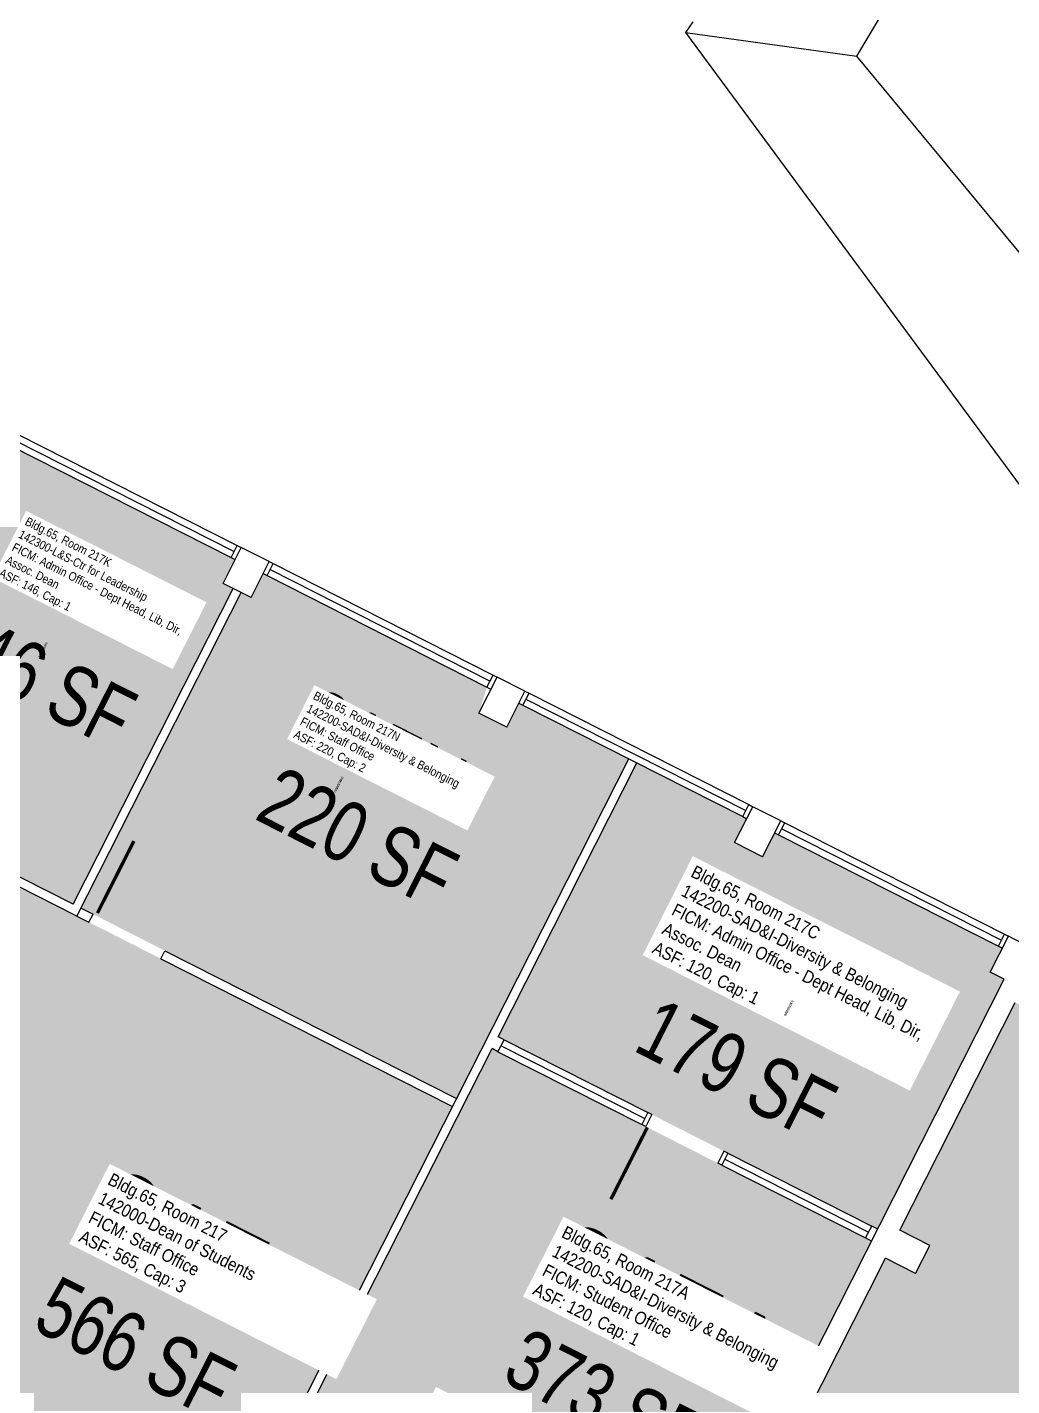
# Model space of a CAD drawing. Header units: inches. Extents: x 69218137 to 69223003, y 27671131 to 27674800.
# Drawn here: x 69221376 to 69221816, y 27673531 to 27674137 of the extents above; entities that cross this region are included whole.
import ezdxf
from ezdxf.enums import TextEntityAlignment as Align

# ---------------------------------------------------------------- set-up
doc = ezdxf.new("R2010")
doc.units = ezdxf.units.IN
doc.header["$LTSCALE"] = 25
doc.header["$MEASUREMENT"] = 0
for name, color, linetype in [('A-DOOR', 2, 'CONTINUOUS'), ('A-GLAZ', 1, 'CONTINUOUS'), ('A-IDEN-RNUM', 7, 'CONTINUOUS'), ('A-IDEN-SNUM', 4, 'CONTINUOUS'), ('A-IDEN-VNUM', 4, 'CONTINUOUS'), ('A-SITE', 3, 'CONTINUOUS'), ('A-WALL', 5, 'CONTINUOUS'), ('AREA-TEXT', 3, 'CONTINUOUS'), ('Rooms-Category-Color', 7, 'CONTINUOUS'), ('Rooms-College-Color', 7, 'CONTINUOUS'), ('Rooms-Department-Color', 7, 'CONTINUOUS'), ('Rooms-Division-Color', 7, 'CONTINUOUS'), ('Rooms-Information', 7, 'CONTINUOUS')]:
    doc.layers.add(name, color=color, linetype=linetype)
doc.styles.add('CP_AREA', font='arial.ttf', dxfattribs={"height": 15})
doc.styles.add('CP_ROOMSNUMBER', font='arial.ttf', dxfattribs={"height": 1})
doc.styles.add('CP_ROOMVNUMBER', font='arial.ttf', dxfattribs={"width": 0.85, "height": 0.075})

msp = doc.modelspace()

# ---------------------------------------------------------------- hatches: boundary and pattern name
at = {"layer": 'Rooms-Category-Color', "true_color": 0xadadad}
msp.add_hatch(color=253, dxfattribs=at).paths.add_polyline_path([(69220502.26, 27673934.57), (69220502.23, 27673934.52), (69220473.75, 27673948.96), (69220363.44, 27673731.32), (69220383.89, 27673720.95), (69220329.19, 27673613.02), (69220335.43, 27673609.86), (69220327.29, 27673593.8), (69220321.05, 27673596.97), (69220155.58, 27673270.51), (69220161.83, 27673267.34), (69220153.69, 27673251.29), (69220137.63, 27673259.43), (69220139.67, 27673263.44), (69219933.62, 27673367.87), (69219805.18, 27673432.98), (69219804.05, 27673430.75), (69219801.37, 27673432.1), (69219749.83, 27673330.42), (69219752.51, 27673329.06), (69219746.18, 27673316.57), (69219743.15, 27673318.11), (69219691.97, 27673216.25), (69219694.64, 27673214.89), (69219688.31, 27673202.4), (69219685.64, 27673203.76), (69219634.1, 27673102.07), (69219636.77, 27673100.72), (69219634.96, 27673097.15), (69219971.24, 27672926.71), (69219973.95, 27672932.06), (69219986.44, 27672925.73), (69219935.43, 27672825.09), (69220313.14, 27672315.61), (69220315.15, 27672317.1), (69220320.51, 27672309.87), (69220412.08, 27672377.77), (69220406.72, 27672385), (69220417.97, 27672393.33), (69220423.33, 27672386.11), (69220549.24, 27672479.47), (69220543.88, 27672486.7), (69220555.12, 27672495.04), (69220560.48, 27672487.81), (69220652.38, 27672555.95), (69220647.02, 27672563.18), (69220661.16, 27672573.66), (69220677.21, 27672565.52), (69220671.79, 27672554.82), (69220763.66, 27672508.25), (69220769.08, 27672518.95), (69220781.57, 27672512.62), (69220776.15, 27672501.92), (69220877.83, 27672450.38), (69220883.26, 27672461.09), (69220895.97, 27672454.64), (69220893.25, 27672449.29), (69220994.94, 27672397.75), (69220997.65, 27672403.1), (69221009.92, 27672396.89), (69221004.49, 27672386.18), (69221106.17, 27672334.65), (69221111.6, 27672345.35), (69221117.84, 27672342.18), (69221121.01, 27672348.43), (69221142.42, 27672337.58), (69221140, 27672332.82), (69221537.82, 27672131.18), (69221647.83, 27672348.23), (69221551.5, 27672397.06), (69221615.7, 27672523.72), (69221712.03, 27672474.89), (69221765.38, 27672580.14), (69221760.01, 27672582.86), (69221766.34, 27672595.35), (69221778.84, 27672589.02), (69221777.03, 27672585.45), (69221909.93, 27672518.09), (69221911.74, 27672521.65), (69221915.31, 27672519.84), (69222026.53, 27672739.27), (69221593.03, 27672958.99), (69221769.35, 27673306.85), (69221887.09, 27673247.18), (69221961.01, 27673393.01), (69221843.27, 27673452.69), (69221890.29, 27673545.46), (69221922.4, 27673529.18), (69221949.75, 27673583.14), (69221917.64, 27673599.42), (69221940.24, 27673644.02), (69221832.32, 27673698.72), (69221830.51, 27673695.15), (69221817.13, 27673701.93), (69221765.59, 27673600.25), (69221778.97, 27673593.47), (69221772.64, 27673580.98), (69221759.26, 27673587.76), (69221707.72, 27673486.08), (69221721.1, 27673479.3), (69221714.77, 27673466.81), (69221701.39, 27673473.59), (69221649.85, 27673371.91), (69221663.23, 27673365.13), (69221656.9, 27673352.64), (69221640.85, 27673360.78), (69221602.76, 27673285.63), (69221605.43, 27673284.27), (69221591.98, 27673257.73), (69221605.36, 27673250.95), (69221599.03, 27673238.47), (69221585.65, 27673245.25), (69221534.12, 27673143.56), (69221547.49, 27673136.78), (69221541.17, 27673124.29), (69221527.79, 27673131.08), (69221476.25, 27673029.39), (69221489.63, 27673022.61), (69221483.3, 27673010.12), (69221461.89, 27673020.97), (69221464.15, 27673025.43), (69221129.66, 27673194.97), (69221126.5, 27673188.72), (69221110.44, 27673196.86), (69221287.21, 27673545.62), (69220962.54, 27673710.19), (69220958.92, 27673703.05), (69220939.3, 27673713), (69220942.91, 27673720.13), (69220505.85, 27673941.66), (69220502.92, 27673935.65), (69220539.03, 27673821.69), (69220864.75, 27673656.61), (69220851.19, 27673629.85), (69220894, 27673608.15), (69220907.56, 27673634.91), (69221141.26, 27673516.46), (69220777.77, 27672799.31), (69220201.56, 27673091.37), (69220461.97, 27673605.14), (69220435.21, 27673618.71), (69220538.29, 27673822.07), (69220502.23, 27673934.52)])
at = {"layer": 'Rooms-Category-Color', "true_color": 0xfa9ba3}
for points in [[(69221463.51, 27673889.02), (69221467.97, 27673886.76), (69221396.53, 27673745.83), (69221330.97, 27673779.06), (69221298.86, 27673795.33), (69221285.93, 27673801.89), (69221357.36, 27673942.82), (69221361.82, 27673940.56), (69221367.25, 27673951.26), (69221468.93, 27673899.72)], [(69221644.65, 27673810.66), (69221595.59, 27673835.52), (69221590.17, 27673824.82), (69221577.68, 27673831.15), (69221581.32, 27673842.76), (69221481.42, 27673893.39), (69221475.99, 27673882.69), (69221471.53, 27673884.95), (69221400.1, 27673744.02), (69221567.79, 27673659.02)], [(69221565.98, 27673655.46), (69221329.17, 27673775.49), (69221297.06, 27673791.76), (69221267.62, 27673806.68), (69221235.51, 27673822.96), (69221163.48, 27673859.46), (69221131.37, 27673875.74), (69221112.86, 27673885.12), (69221110.83, 27673881.11), (69221094.55, 27673849), (69221082.12, 27673824.47), (69221084.8, 27673823.11), (69221116.91, 27673806.84), (69221180.01, 27673774.85), (69221212.13, 27673758.57), (69221275.23, 27673726.59), (69221307.34, 27673710.31), (69221367.55, 27673679.8), (69221302, 27673550.46), (69221308.24, 27673547.3), (69221300.1, 27673531.24), (69221289.4, 27673536.67), (69221288.5, 27673534.88), (69221272.22, 27673502.77), (69221252.21, 27673463.3), (69221254.89, 27673461.95), (69221253.65, 27673459.49), (69221423.12, 27673373.59), (69221441.54, 27673409.94)], [(69221704.34, 27673766.95), (69221691.85, 27673773.28), (69221697.27, 27673783.98), (69221695.49, 27673784.89), (69221648.22, 27673808.85), (69221586.28, 27673686.65), (69221654.96, 27673651.84), (69221687.07, 27673635.56), (69221755.75, 27673600.75), (69221812.27, 27673712.25), (69221806.91, 27673714.96), (69221806.02, 27673715.41), (69221811.45, 27673726.12), (69221711.55, 27673776.75), (69221709.76, 27673777.66)], [(69221753.04, 27673595.4), (69221684.36, 27673630.21), (69221652.25, 27673646.49), (69221583.57, 27673681.3), (69221470.09, 27673457.41), (69221445.11, 27673408.13), (69221428.84, 27673376.02), (69221426.69, 27673371.79), (69221483.77, 27673342.85), (69221480.04, 27673335.49), (69221469.19, 27673314.08), (69221465.69, 27673307.17), (69221478.4, 27673300.73), (69221510.51, 27673284.45), (69221521.44, 27673278.92), (69221539.52, 27673314.59), (69221596.16, 27673285.89), (69221618.32, 27673329.59), (69221634.59, 27673361.7), (69221635.5, 27673363.49), (69221640.92, 27673374.19), (69221572.24, 27673409), (69221512.48, 27673439.29), (69221558.59, 27673530.27), (69221645.4, 27673486.27), (69221687.03, 27673465.17)]]:
    msp.add_hatch(color=241, dxfattribs=at).paths.add_polyline_path(points)
at = {"layer": 'Rooms-College-Color', "true_color": 0xadadad}
msp.add_hatch(color=253, dxfattribs=at).paths.add_polyline_path([(69220502.26, 27673934.57), (69220502.23, 27673934.52), (69220473.75, 27673948.96), (69220363.44, 27673731.32), (69220383.89, 27673720.95), (69220329.19, 27673613.02), (69220335.43, 27673609.86), (69220327.29, 27673593.8), (69220321.05, 27673596.97), (69220155.58, 27673270.51), (69220161.83, 27673267.34), (69220153.69, 27673251.29), (69220137.63, 27673259.43), (69220139.67, 27673263.44), (69219933.62, 27673367.87), (69219805.18, 27673432.98), (69219804.05, 27673430.75), (69219801.37, 27673432.1), (69219749.83, 27673330.42), (69219752.51, 27673329.06), (69219746.18, 27673316.57), (69219743.15, 27673318.11), (69219691.97, 27673216.25), (69219694.64, 27673214.89), (69219688.31, 27673202.4), (69219685.64, 27673203.76), (69219634.1, 27673102.07), (69219636.77, 27673100.72), (69219634.96, 27673097.15), (69219971.24, 27672926.71), (69219973.95, 27672932.06), (69219986.44, 27672925.73), (69219935.43, 27672825.09), (69220313.14, 27672315.61), (69220315.15, 27672317.1), (69220320.51, 27672309.87), (69220412.08, 27672377.77), (69220406.72, 27672385), (69220417.97, 27672393.33), (69220423.33, 27672386.11), (69220549.24, 27672479.47), (69220543.88, 27672486.7), (69220555.12, 27672495.04), (69220560.48, 27672487.81), (69220652.38, 27672555.95), (69220647.02, 27672563.18), (69220661.16, 27672573.66), (69220677.21, 27672565.52), (69220671.79, 27672554.82), (69220763.66, 27672508.25), (69220769.08, 27672518.95), (69220781.57, 27672512.62), (69220776.15, 27672501.92), (69220877.83, 27672450.38), (69220883.26, 27672461.09), (69220895.97, 27672454.64), (69220893.25, 27672449.29), (69220994.94, 27672397.75), (69220997.65, 27672403.1), (69221009.92, 27672396.89), (69221004.49, 27672386.18), (69221106.17, 27672334.65), (69221111.6, 27672345.35), (69221117.84, 27672342.18), (69221121.01, 27672348.43), (69221142.42, 27672337.58), (69221140, 27672332.82), (69221537.82, 27672131.18), (69221647.83, 27672348.23), (69221551.5, 27672397.06), (69221615.7, 27672523.72), (69221712.03, 27672474.89), (69221765.38, 27672580.14), (69221760.01, 27672582.86), (69221766.34, 27672595.35), (69221778.84, 27672589.02), (69221777.03, 27672585.45), (69221909.93, 27672518.09), (69221911.74, 27672521.65), (69221915.31, 27672519.84), (69222026.53, 27672739.27), (69221593.03, 27672958.99), (69221769.35, 27673306.85), (69221887.09, 27673247.18), (69221961.01, 27673393.01), (69221843.27, 27673452.69), (69221890.29, 27673545.46), (69221922.4, 27673529.18), (69221949.75, 27673583.14), (69221917.64, 27673599.42), (69221940.24, 27673644.02), (69221832.32, 27673698.72), (69221830.51, 27673695.15), (69221817.13, 27673701.93), (69221765.59, 27673600.25), (69221778.97, 27673593.47), (69221772.64, 27673580.98), (69221759.26, 27673587.76), (69221707.72, 27673486.08), (69221721.1, 27673479.3), (69221714.77, 27673466.81), (69221701.39, 27673473.59), (69221649.85, 27673371.91), (69221663.23, 27673365.13), (69221656.9, 27673352.64), (69221640.85, 27673360.78), (69221602.76, 27673285.63), (69221605.43, 27673284.27), (69221591.98, 27673257.73), (69221605.36, 27673250.95), (69221599.03, 27673238.47), (69221585.65, 27673245.25), (69221534.12, 27673143.56), (69221547.49, 27673136.78), (69221541.17, 27673124.29), (69221527.79, 27673131.08), (69221476.25, 27673029.39), (69221489.63, 27673022.61), (69221483.3, 27673010.12), (69221461.89, 27673020.97), (69221464.15, 27673025.43), (69221129.66, 27673194.97), (69221126.5, 27673188.72), (69221110.44, 27673196.86), (69221287.21, 27673545.62), (69220962.54, 27673710.19), (69220958.92, 27673703.05), (69220939.3, 27673713), (69220942.91, 27673720.13), (69220505.85, 27673941.66), (69220502.92, 27673935.65), (69220539.03, 27673821.69), (69220864.75, 27673656.61), (69220851.19, 27673629.85), (69220894, 27673608.15), (69220907.56, 27673634.91), (69221141.26, 27673516.46), (69220777.77, 27672799.31), (69220201.56, 27673091.37), (69220461.97, 27673605.14), (69220435.21, 27673618.71), (69220538.29, 27673822.07), (69220502.23, 27673934.52)])
at = {"layer": 'Rooms-College-Color', "true_color": 0x80bc67}
for points in [[(69221463.51, 27673889.02), (69221467.97, 27673886.76), (69221396.53, 27673745.83), (69221330.97, 27673779.06), (69221298.86, 27673795.33), (69221285.93, 27673801.89), (69221357.36, 27673942.82), (69221361.82, 27673940.56), (69221367.25, 27673951.26), (69221468.93, 27673899.72)], [(69221644.65, 27673810.66), (69221595.59, 27673835.52), (69221590.17, 27673824.82), (69221577.68, 27673831.15), (69221581.32, 27673842.76), (69221481.42, 27673893.39), (69221475.99, 27673882.69), (69221471.53, 27673884.95), (69221400.1, 27673744.02), (69221567.79, 27673659.02)], [(69221565.98, 27673655.46), (69221329.17, 27673775.49), (69221297.06, 27673791.76), (69221267.62, 27673806.68), (69221235.51, 27673822.96), (69221163.48, 27673859.46), (69221131.37, 27673875.74), (69221112.86, 27673885.12), (69221110.83, 27673881.11), (69221094.55, 27673849), (69221082.12, 27673824.47), (69221084.8, 27673823.11), (69221116.91, 27673806.84), (69221180.01, 27673774.85), (69221212.13, 27673758.57), (69221275.23, 27673726.59), (69221307.34, 27673710.31), (69221367.55, 27673679.8), (69221302, 27673550.46), (69221308.24, 27673547.3), (69221300.1, 27673531.24), (69221289.4, 27673536.67), (69221288.5, 27673534.88), (69221272.22, 27673502.77), (69221252.21, 27673463.3), (69221254.89, 27673461.95), (69221253.65, 27673459.49), (69221423.12, 27673373.59), (69221441.54, 27673409.94)], [(69221704.34, 27673766.95), (69221691.85, 27673773.28), (69221697.27, 27673783.98), (69221695.49, 27673784.89), (69221648.22, 27673808.85), (69221586.28, 27673686.65), (69221654.96, 27673651.84), (69221687.07, 27673635.56), (69221755.75, 27673600.75), (69221812.27, 27673712.25), (69221806.91, 27673714.96), (69221806.02, 27673715.41), (69221811.45, 27673726.12), (69221711.55, 27673776.75), (69221709.76, 27673777.66)], [(69221753.04, 27673595.4), (69221684.36, 27673630.21), (69221652.25, 27673646.49), (69221583.57, 27673681.3), (69221470.09, 27673457.41), (69221445.11, 27673408.13), (69221428.84, 27673376.02), (69221426.69, 27673371.79), (69221483.77, 27673342.85), (69221480.04, 27673335.49), (69221469.19, 27673314.08), (69221465.69, 27673307.17), (69221478.4, 27673300.73), (69221510.51, 27673284.45), (69221521.44, 27673278.92), (69221539.52, 27673314.59), (69221596.16, 27673285.89), (69221618.32, 27673329.59), (69221634.59, 27673361.7), (69221635.5, 27673363.49), (69221640.92, 27673374.19), (69221572.24, 27673409), (69221512.48, 27673439.29), (69221558.59, 27673530.27), (69221645.4, 27673486.27), (69221687.03, 27673465.17)]]:
    msp.add_hatch(color=83, dxfattribs=at).paths.add_polyline_path(points)
at = {"layer": 'Rooms-Department-Color', "true_color": 0xacacac}
msp.add_hatch(color=253, dxfattribs=at).paths.add_polyline_path([(69220502.26, 27673934.57), (69220502.23, 27673934.52), (69220473.75, 27673948.96), (69220363.44, 27673731.32), (69220383.89, 27673720.95), (69220329.19, 27673613.02), (69220335.43, 27673609.86), (69220327.29, 27673593.8), (69220321.05, 27673596.97), (69220155.58, 27673270.51), (69220161.83, 27673267.34), (69220153.69, 27673251.29), (69220137.63, 27673259.43), (69220139.67, 27673263.44), (69219933.62, 27673367.87), (69219805.18, 27673432.98), (69219804.05, 27673430.75), (69219801.37, 27673432.1), (69219749.83, 27673330.42), (69219752.51, 27673329.06), (69219746.18, 27673316.57), (69219743.15, 27673318.11), (69219691.97, 27673216.25), (69219694.64, 27673214.89), (69219688.31, 27673202.4), (69219685.64, 27673203.76), (69219634.1, 27673102.07), (69219636.77, 27673100.72), (69219634.96, 27673097.15), (69219971.24, 27672926.71), (69219973.95, 27672932.06), (69219986.44, 27672925.73), (69219935.43, 27672825.09), (69220313.14, 27672315.61), (69220315.15, 27672317.1), (69220320.51, 27672309.87), (69220412.08, 27672377.77), (69220406.72, 27672385), (69220417.97, 27672393.33), (69220423.33, 27672386.11), (69220549.24, 27672479.47), (69220543.88, 27672486.7), (69220555.12, 27672495.04), (69220560.48, 27672487.81), (69220652.38, 27672555.95), (69220647.02, 27672563.18), (69220661.16, 27672573.66), (69220677.21, 27672565.52), (69220671.79, 27672554.82), (69220763.66, 27672508.25), (69220769.08, 27672518.95), (69220781.57, 27672512.62), (69220776.15, 27672501.92), (69220877.83, 27672450.38), (69220883.26, 27672461.09), (69220895.97, 27672454.64), (69220893.25, 27672449.29), (69220994.94, 27672397.75), (69220997.65, 27672403.1), (69221009.92, 27672396.89), (69221004.49, 27672386.18), (69221106.17, 27672334.65), (69221111.6, 27672345.35), (69221117.84, 27672342.18), (69221121.01, 27672348.43), (69221142.42, 27672337.58), (69221140, 27672332.82), (69221537.82, 27672131.18), (69221647.83, 27672348.23), (69221551.5, 27672397.06), (69221615.7, 27672523.72), (69221712.03, 27672474.89), (69221765.38, 27672580.14), (69221760.01, 27672582.86), (69221766.34, 27672595.35), (69221778.84, 27672589.02), (69221777.03, 27672585.45), (69221909.93, 27672518.09), (69221911.74, 27672521.65), (69221915.31, 27672519.84), (69222026.53, 27672739.27), (69221593.03, 27672958.99), (69221769.35, 27673306.85), (69221887.09, 27673247.18), (69221961.01, 27673393.01), (69221843.27, 27673452.69), (69221890.29, 27673545.46), (69221922.4, 27673529.18), (69221949.75, 27673583.14), (69221917.64, 27673599.42), (69221940.24, 27673644.02), (69221832.32, 27673698.72), (69221830.51, 27673695.15), (69221817.13, 27673701.93), (69221765.59, 27673600.25), (69221778.97, 27673593.47), (69221772.64, 27673580.98), (69221759.26, 27673587.76), (69221707.72, 27673486.08), (69221721.1, 27673479.3), (69221714.77, 27673466.81), (69221701.39, 27673473.59), (69221649.85, 27673371.91), (69221663.23, 27673365.13), (69221656.9, 27673352.64), (69221640.85, 27673360.78), (69221602.76, 27673285.63), (69221605.43, 27673284.27), (69221591.98, 27673257.73), (69221605.36, 27673250.95), (69221599.03, 27673238.47), (69221585.65, 27673245.25), (69221534.12, 27673143.56), (69221547.49, 27673136.78), (69221541.17, 27673124.29), (69221527.79, 27673131.08), (69221476.25, 27673029.39), (69221489.63, 27673022.61), (69221483.3, 27673010.12), (69221461.89, 27673020.97), (69221464.15, 27673025.43), (69221129.66, 27673194.97), (69221126.5, 27673188.72), (69221110.44, 27673196.86), (69221287.21, 27673545.62), (69220962.54, 27673710.19), (69220958.92, 27673703.05), (69220939.3, 27673713), (69220942.91, 27673720.13), (69220505.85, 27673941.66), (69220502.92, 27673935.65), (69220539.03, 27673821.69), (69220864.75, 27673656.61), (69220851.19, 27673629.85), (69220894, 27673608.15), (69220907.56, 27673634.91), (69221141.26, 27673516.46), (69220777.77, 27672799.31), (69220201.56, 27673091.37), (69220461.97, 27673605.14), (69220435.21, 27673618.71), (69220538.29, 27673822.07), (69220502.23, 27673934.52)])
at = {"layer": 'Rooms-Department-Color', "true_color": 0x604aed}
for points in [[(69221463.51, 27673889.02), (69221467.97, 27673886.76), (69221396.53, 27673745.83), (69221330.97, 27673779.06), (69221298.86, 27673795.33), (69221285.93, 27673801.89), (69221357.36, 27673942.82), (69221361.82, 27673940.56), (69221367.25, 27673951.26), (69221468.93, 27673899.72)], [(69221644.65, 27673810.66), (69221595.59, 27673835.52), (69221590.17, 27673824.82), (69221577.68, 27673831.15), (69221581.32, 27673842.76), (69221481.42, 27673893.39), (69221475.99, 27673882.69), (69221471.53, 27673884.95), (69221400.1, 27673744.02), (69221567.79, 27673659.02)], [(69221565.98, 27673655.46), (69221329.17, 27673775.49), (69221297.06, 27673791.76), (69221267.62, 27673806.68), (69221235.51, 27673822.96), (69221163.48, 27673859.46), (69221131.37, 27673875.74), (69221112.86, 27673885.12), (69221110.83, 27673881.11), (69221094.55, 27673849), (69221082.12, 27673824.47), (69221084.8, 27673823.11), (69221116.91, 27673806.84), (69221180.01, 27673774.85), (69221212.13, 27673758.57), (69221275.23, 27673726.59), (69221307.34, 27673710.31), (69221367.55, 27673679.8), (69221302, 27673550.46), (69221308.24, 27673547.3), (69221300.1, 27673531.24), (69221289.4, 27673536.67), (69221288.5, 27673534.88), (69221272.22, 27673502.77), (69221252.21, 27673463.3), (69221254.89, 27673461.95), (69221253.65, 27673459.49), (69221423.12, 27673373.59), (69221441.54, 27673409.94)], [(69221704.34, 27673766.95), (69221691.85, 27673773.28), (69221697.27, 27673783.98), (69221695.49, 27673784.89), (69221648.22, 27673808.85), (69221586.28, 27673686.65), (69221654.96, 27673651.84), (69221687.07, 27673635.56), (69221755.75, 27673600.75), (69221812.27, 27673712.25), (69221806.91, 27673714.96), (69221806.02, 27673715.41), (69221811.45, 27673726.12), (69221711.55, 27673776.75), (69221709.76, 27673777.66)], [(69221753.04, 27673595.4), (69221684.36, 27673630.21), (69221652.25, 27673646.49), (69221583.57, 27673681.3), (69221470.09, 27673457.41), (69221445.11, 27673408.13), (69221428.84, 27673376.02), (69221426.69, 27673371.79), (69221483.77, 27673342.85), (69221480.04, 27673335.49), (69221469.19, 27673314.08), (69221465.69, 27673307.17), (69221478.4, 27673300.73), (69221510.51, 27673284.45), (69221521.44, 27673278.92), (69221539.52, 27673314.59), (69221596.16, 27673285.89), (69221618.32, 27673329.59), (69221634.59, 27673361.7), (69221635.5, 27673363.49), (69221640.92, 27673374.19), (69221572.24, 27673409), (69221512.48, 27673439.29), (69221558.59, 27673530.27), (69221645.4, 27673486.27), (69221687.03, 27673465.17)]]:
    msp.add_hatch(color=173, dxfattribs=at).paths.add_polyline_path(points)
at = {"layer": 'Rooms-Division-Color', "true_color": 0xadadad}
msp.add_hatch(color=253, dxfattribs=at).paths.add_polyline_path([(69220502.26, 27673934.57), (69220502.23, 27673934.52), (69220473.75, 27673948.96), (69220363.44, 27673731.32), (69220383.89, 27673720.95), (69220329.19, 27673613.02), (69220335.43, 27673609.86), (69220327.29, 27673593.8), (69220321.05, 27673596.97), (69220155.58, 27673270.51), (69220161.83, 27673267.34), (69220153.69, 27673251.29), (69220137.63, 27673259.43), (69220139.67, 27673263.44), (69219933.62, 27673367.87), (69219805.18, 27673432.98), (69219804.05, 27673430.75), (69219801.37, 27673432.1), (69219749.83, 27673330.42), (69219752.51, 27673329.06), (69219746.18, 27673316.57), (69219743.15, 27673318.11), (69219691.97, 27673216.25), (69219694.64, 27673214.89), (69219688.31, 27673202.4), (69219685.64, 27673203.76), (69219634.1, 27673102.07), (69219636.77, 27673100.72), (69219634.96, 27673097.15), (69219971.24, 27672926.71), (69219973.95, 27672932.06), (69219986.44, 27672925.73), (69219935.43, 27672825.09), (69220313.14, 27672315.61), (69220315.15, 27672317.1), (69220320.51, 27672309.87), (69220412.08, 27672377.77), (69220406.72, 27672385), (69220417.97, 27672393.33), (69220423.33, 27672386.11), (69220549.24, 27672479.47), (69220543.88, 27672486.7), (69220555.12, 27672495.04), (69220560.48, 27672487.81), (69220652.38, 27672555.95), (69220647.02, 27672563.18), (69220661.16, 27672573.66), (69220677.21, 27672565.52), (69220671.79, 27672554.82), (69220763.66, 27672508.25), (69220769.08, 27672518.95), (69220781.57, 27672512.62), (69220776.15, 27672501.92), (69220877.83, 27672450.38), (69220883.26, 27672461.09), (69220895.97, 27672454.64), (69220893.25, 27672449.29), (69220994.94, 27672397.75), (69220997.65, 27672403.1), (69221009.92, 27672396.89), (69221004.49, 27672386.18), (69221106.17, 27672334.65), (69221111.6, 27672345.35), (69221117.84, 27672342.18), (69221121.01, 27672348.43), (69221142.42, 27672337.58), (69221140, 27672332.82), (69221537.82, 27672131.18), (69221647.83, 27672348.23), (69221551.5, 27672397.06), (69221615.7, 27672523.72), (69221712.03, 27672474.89), (69221765.38, 27672580.14), (69221760.01, 27672582.86), (69221766.34, 27672595.35), (69221778.84, 27672589.02), (69221777.03, 27672585.45), (69221909.93, 27672518.09), (69221911.74, 27672521.65), (69221915.31, 27672519.84), (69222026.53, 27672739.27), (69221593.03, 27672958.99), (69221769.35, 27673306.85), (69221887.09, 27673247.18), (69221961.01, 27673393.01), (69221843.27, 27673452.69), (69221890.29, 27673545.46), (69221922.4, 27673529.18), (69221949.75, 27673583.14), (69221917.64, 27673599.42), (69221940.24, 27673644.02), (69221832.32, 27673698.72), (69221830.51, 27673695.15), (69221817.13, 27673701.93), (69221765.59, 27673600.25), (69221778.97, 27673593.47), (69221772.64, 27673580.98), (69221759.26, 27673587.76), (69221707.72, 27673486.08), (69221721.1, 27673479.3), (69221714.77, 27673466.81), (69221701.39, 27673473.59), (69221649.85, 27673371.91), (69221663.23, 27673365.13), (69221656.9, 27673352.64), (69221640.85, 27673360.78), (69221602.76, 27673285.63), (69221605.43, 27673284.27), (69221591.98, 27673257.73), (69221605.36, 27673250.95), (69221599.03, 27673238.47), (69221585.65, 27673245.25), (69221534.12, 27673143.56), (69221547.49, 27673136.78), (69221541.17, 27673124.29), (69221527.79, 27673131.08), (69221476.25, 27673029.39), (69221489.63, 27673022.61), (69221483.3, 27673010.12), (69221461.89, 27673020.97), (69221464.15, 27673025.43), (69221129.66, 27673194.97), (69221126.5, 27673188.72), (69221110.44, 27673196.86), (69221287.21, 27673545.62), (69220962.54, 27673710.19), (69220958.92, 27673703.05), (69220939.3, 27673713), (69220942.91, 27673720.13), (69220505.85, 27673941.66), (69220502.92, 27673935.65), (69220539.03, 27673821.69), (69220864.75, 27673656.61), (69220851.19, 27673629.85), (69220894, 27673608.15), (69220907.56, 27673634.91), (69221141.26, 27673516.46), (69220777.77, 27672799.31), (69220201.56, 27673091.37), (69220461.97, 27673605.14), (69220435.21, 27673618.71), (69220538.29, 27673822.07), (69220502.23, 27673934.52)])
at = {"layer": 'Rooms-Division-Color', "true_color": 0x604aed}
for points in [[(69221463.51, 27673889.02), (69221467.97, 27673886.76), (69221396.53, 27673745.83), (69221330.97, 27673779.06), (69221298.86, 27673795.33), (69221285.93, 27673801.89), (69221357.36, 27673942.82), (69221361.82, 27673940.56), (69221367.25, 27673951.26), (69221468.93, 27673899.72)], [(69221644.65, 27673810.66), (69221595.59, 27673835.52), (69221590.17, 27673824.82), (69221577.68, 27673831.15), (69221581.32, 27673842.76), (69221481.42, 27673893.39), (69221475.99, 27673882.69), (69221471.53, 27673884.95), (69221400.1, 27673744.02), (69221567.79, 27673659.02)], [(69221565.98, 27673655.46), (69221329.17, 27673775.49), (69221297.06, 27673791.76), (69221267.62, 27673806.68), (69221235.51, 27673822.96), (69221163.48, 27673859.46), (69221131.37, 27673875.74), (69221112.86, 27673885.12), (69221110.83, 27673881.11), (69221094.55, 27673849), (69221082.12, 27673824.47), (69221084.8, 27673823.11), (69221116.91, 27673806.84), (69221180.01, 27673774.85), (69221212.13, 27673758.57), (69221275.23, 27673726.59), (69221307.34, 27673710.31), (69221367.55, 27673679.8), (69221302, 27673550.46), (69221308.24, 27673547.3), (69221300.1, 27673531.24), (69221289.4, 27673536.67), (69221288.5, 27673534.88), (69221272.22, 27673502.77), (69221252.21, 27673463.3), (69221254.89, 27673461.95), (69221253.65, 27673459.49), (69221423.12, 27673373.59), (69221441.54, 27673409.94)], [(69221704.34, 27673766.95), (69221691.85, 27673773.28), (69221697.27, 27673783.98), (69221695.49, 27673784.89), (69221648.22, 27673808.85), (69221586.28, 27673686.65), (69221654.96, 27673651.84), (69221687.07, 27673635.56), (69221755.75, 27673600.75), (69221812.27, 27673712.25), (69221806.91, 27673714.96), (69221806.02, 27673715.41), (69221811.45, 27673726.12), (69221711.55, 27673776.75), (69221709.76, 27673777.66)], [(69221753.04, 27673595.4), (69221684.36, 27673630.21), (69221652.25, 27673646.49), (69221583.57, 27673681.3), (69221470.09, 27673457.41), (69221445.11, 27673408.13), (69221428.84, 27673376.02), (69221426.69, 27673371.79), (69221483.77, 27673342.85), (69221480.04, 27673335.49), (69221469.19, 27673314.08), (69221465.69, 27673307.17), (69221478.4, 27673300.73), (69221510.51, 27673284.45), (69221521.44, 27673278.92), (69221539.52, 27673314.59), (69221596.16, 27673285.89), (69221618.32, 27673329.59), (69221634.59, 27673361.7), (69221635.5, 27673363.49), (69221640.92, 27673374.19), (69221572.24, 27673409), (69221512.48, 27673439.29), (69221558.59, 27673530.27), (69221645.4, 27673486.27), (69221687.03, 27673465.17)]]:
    msp.add_hatch(color=173, dxfattribs=at).paths.add_polyline_path(points)

# ---------------------------------------------------------------- linework, layer by layer
at = {"layer": 'A-DOOR'}
for points in [[(69221407.42, 27673741.85, 1.5, 1.5, 0), (69221423.69, 27673773.96, 0, 0, 0), (69221424.36, 27673773.62, 0, 0, -0.414214), (69221438.18, 27673724.58, 0, 0, -0.414214)], [(69221652.92, 27673646.15, 1.5, 1.5, 0), (69221636.64, 27673614.04, 0, 0, 0), (69221637.31, 27673613.7, 0, 0, 0.414214), (69221685.04, 27673631.55, 0, 0, 0.414214)]]:
    msp.add_lwpolyline(points, format="xyseb", dxfattribs=at)
at = {"layer": 'A-GLAZ'}
for p, q in [((69221371.74, 27673955.71), (69221469.86, 27673905.98)), ((69221369.03, 27673950.36), (69221467.15, 27673900.63)), ((69221370.39, 27673953.03), (69221468.5, 27673903.3)), ((69221484.56, 27673895.16), (69221582.68, 27673845.43)), ((69221485.91, 27673897.84), (69221584.03, 27673848.11)), ((69221483.2, 27673892.49), (69221581.32, 27673842.76)), ((69221600.09, 27673839.97), (69221698.2, 27673790.24)), ((69221597.37, 27673834.62), (69221695.49, 27673784.89)), ((69221598.73, 27673837.3), (69221696.85, 27673787.56)), ((69221712.9, 27673779.43), (69221811.02, 27673729.7)), ((69221714.26, 27673782.1), (69221812.38, 27673732.37)), ((69221711.55, 27673776.75), (69221809.66, 27673727.02)), ((69221587.6, 27673682.62), (69221651.82, 27673650.07)), ((69221588.96, 27673685.29), (69221653.17, 27673652.74)), ((69221586.24, 27673679.94), (69221650.46, 27673647.39)), ((69221688.86, 27673634.66), (69221753.08, 27673602.11)), ((69221686.15, 27673629.31), (69221750.36, 27673596.76)), ((69221687.5, 27673631.98), (69221751.72, 27673599.43))]:
    msp.add_line(p, q, dxfattribs=at)
at = {"layer": 'A-SITE'}
for p, q in [((69221746.44, 27674124.45), (69221997.68, 27674547.66)), ((69221673.28, 27674139.77), (69221670.01, 27674134.98)), ((69221670.01, 27674134.98), (69221746.44, 27674124.45)), ((69221670.01, 27674134.98), (69221881.28, 27673848.54)), ((69221912.58, 27673923.76), (69221746.44, 27674124.45))]:
    msp.add_line(p, q, dxfattribs=at)
at = {"layer": 'A-WALL'}
for p, q in [((69221463.51, 27673889.02), (69221471.64, 27673905.07)), ((69221467.15, 27673900.63), (69221469.86, 27673905.98)), ((69221467.15, 27673900.63), (69221468.93, 27673899.72)), ((69221469.86, 27673905.98), (69221471.64, 27673905.07)), ((69221484.13, 27673898.74), (69221471.64, 27673905.07)), ((69221475.99, 27673882.69), (69221484.13, 27673898.74)), ((69221483.2, 27673892.49), (69221485.91, 27673897.84)), ((69221484.13, 27673898.74), (69221485.91, 27673897.84)), ((69221475.99, 27673882.69), (69221463.51, 27673889.02)), ((69221481.42, 27673893.39), (69221483.2, 27673892.49)), ((69221396.53, 27673745.83), (69221467.97, 27673886.76)), ((69221398.29, 27673740.45), (69221471.53, 27673884.95)), ((69221577.68, 27673831.15), (69221585.82, 27673847.2)), ((69221581.32, 27673842.76), (69221584.03, 27673848.11)), ((69221584.03, 27673848.11), (69221585.82, 27673847.2)), ((69221598.3, 27673840.88), (69221585.82, 27673847.2)), ((69221581.32, 27673842.76), (69221583.1, 27673841.85)), ((69221590.17, 27673824.82), (69221598.3, 27673840.88)), ((69221597.37, 27673834.62), (69221600.09, 27673839.97)), ((69221598.3, 27673840.88), (69221600.09, 27673839.97)), ((69221595.59, 27673835.52), (69221597.37, 27673834.62)), ((69221590.17, 27673824.82), (69221577.68, 27673831.15)), ((69221461.89, 27673450.08), (69221644.65, 27673810.66)), ((69221586.28, 27673686.65), (69221648.22, 27673808.85)), ((69221691.85, 27673773.28), (69221699.99, 27673789.34)), ((69221695.49, 27673784.89), (69221698.2, 27673790.24)), ((69221695.49, 27673784.89), (69221697.27, 27673783.98)), ((69221698.2, 27673790.24), (69221699.99, 27673789.34)), ((69221712.47, 27673783.01), (69221699.99, 27673789.34)), ((69221396.53, 27673745.83), (69221330.97, 27673779.06)), ((69221704.34, 27673766.95), (69221712.47, 27673783.01)), ((69221711.55, 27673776.75), (69221714.26, 27673782.1)), ((69221712.47, 27673783.01), (69221714.26, 27673782.1)), ((69221398.29, 27673740.45), (69221329.17, 27673775.49)), ((69221704.34, 27673766.95), (69221691.85, 27673773.28)), ((69221709.76, 27673777.66), (69221711.55, 27673776.75)), ((69221400.1, 27673744.02), (69221405.45, 27673741.31)), ((69221398.29, 27673740.45), (69221403.65, 27673737.74)), ((69221403.65, 27673737.74), (69221405.45, 27673741.31)), ((69221806.02, 27673715.41), (69221814.16, 27673731.47)), ((69221809.66, 27673727.02), (69221812.38, 27673732.37)), ((69221812.38, 27673732.37), (69221814.16, 27673731.47)), ((69221820.4, 27673728.3), (69221814.16, 27673731.47)), ((69221435.76, 27673721.46), (69221437.56, 27673725.03)), ((69221437.56, 27673725.03), (69221567.79, 27673659.02)), ((69221809.66, 27673727.02), (69221811.45, 27673726.12)), ((69221435.76, 27673721.46), (69221565.98, 27673655.46)), ((69221635.5, 27673363.49), (69221812.27, 27673712.25)), ((69221812.27, 27673712.25), (69221806.02, 27673715.41)), ((69221765.59, 27673600.25), (69221817.13, 27673701.93)), ((69221586.24, 27673679.94), (69221588.96, 27673685.29)), ((69221588.96, 27673685.29), (69221586.28, 27673686.65)), ((69221465.46, 27673448.27), (69221583.57, 27673681.3)), ((69221586.24, 27673679.94), (69221583.57, 27673681.3)), ((69221653.17, 27673652.74), (69221650.46, 27673647.39)), ((69221654.96, 27673651.84), (69221652.25, 27673646.49)), ((69221654.96, 27673651.84), (69221653.17, 27673652.74)), ((69221652.25, 27673646.49), (69221650.46, 27673647.39)), ((69221687.07, 27673635.56), (69221684.36, 27673630.21)), ((69221688.86, 27673634.66), (69221686.15, 27673629.31)), ((69221688.86, 27673634.66), (69221687.07, 27673635.56)), ((69221686.15, 27673629.31), (69221684.36, 27673630.21)), ((69221750.36, 27673596.76), (69221753.08, 27673602.11)), ((69221753.04, 27673595.4), (69221750.36, 27673596.76)), ((69221755.75, 27673600.75), (69221753.08, 27673602.11)), ((69221778.97, 27673593.47), (69221765.59, 27673600.25)), ((69221772.64, 27673580.98), (69221778.97, 27673593.47)), ((69221707.72, 27673486.08), (69221759.26, 27673587.76)), ((69221772.64, 27673580.98), (69221759.26, 27673587.76))]:
    msp.add_line(p, q, dxfattribs=at)

# ---------------------------------------------------------------- texts
at = {"layer": 'A-IDEN-RNUM', "style": 'CP_ROOMSNUMBER', "width": 0.85}
for s, p in [('0217-K0', (69221383.14, 27673859.3)), ('0217-N0', (69221515.11, 27673799.2)), ('0217-C0', (69221716.04, 27673699.36)), ('0217-00', (69221447.51, 27673593.87)), ('0217-A0', (69221659.06, 27673563.11))]:
    msp.add_text(s, height=1, rotation=63.12166, dxfattribs=at).set_placement(p, align=Align.MIDDLE)
at = {"layer": 'A-IDEN-SNUM', "style": 'CP_ROOMSNUMBER', "width": 0.85}
for s, p in [('06500217K0', (69221383.14, 27673859.3)), ('06500217N0', (69221515.11, 27673799.2)), ('06500217C0', (69221716.04, 27673699.36)), ('0650021700', (69221447.51, 27673593.87)), ('06500217A0', (69221659.06, 27673563.11))]:
    msp.add_text(s, height=1, rotation=63.12166, dxfattribs=at).set_placement(p, align=Align.MIDDLE)
at = {"layer": 'A-IDEN-VNUM', "style": 'CP_ROOMVNUMBER', "width": 0.85}
for s, height, p in [('217K', 27, (69221402.11, 27673886.54)), ('217N', 27, (69221534.44, 27673814.07)), ('217C', 40, (69221713.57, 27673714.93)), ('217', 40, (69221442.29, 27673593.9)), ('217A', 40, (69221659.06, 27673563.11))]:
    msp.add_text(s, height=height, rotation=333.12166, dxfattribs=at).set_placement(p, align=Align.MIDDLE)
at = {"layer": 'AREA-TEXT', "style": 'CP_AREA', "width": 0.75}
for s, p in [('146 SF', (69221380.09, 27673847.21)), ('220 SF', (69221523.71, 27673775.54)), ('179 SF', (69221692.68, 27673672.15)), ('566 SF', (69221424.41, 27673547.92)), ('373 SF', (69221633.96, 27673524.76))]:
    msp.add_text(s, height=27, rotation=333.12166, dxfattribs=at).set_placement(p, align=Align.MIDDLE_CENTER)

# ---------------------------------------------------------------- next in the draw order: texts
at = {"layer": 'Rooms-Information', "attachment_point": 7, "rotation": 333.12166, "style": 'CP_ROOMVNUMBER', "bg_fill": 3, "box_fill_scale": 1.5, "bg_fill_color": 256, "bg_fill_true_color": 13158600, "bg_fill_transparency": 0}
for s, insert, char_height, width in [('Bldg.65, Room 217K^M^J142300-L&S-Ctr for Leadership^M^JFICM: Admin Office - Dept Head, Lib, Dir, Assoc. Dean^M^JASF: 146, Cap: 1', (69221362.58, 27673891.38), 3.85714, 86.4), ('Bldg.65, Room 217N^M^J142200-SAD&I-Diversity & Belonging^M^JFICM: Staff Office^M^JASF: 220, Cap: 2', (69221494.13, 27673819.31), 3.8571, 86.4), ('Bldg.65, Room 217C^M^J142200-SAD&I-Diversity & Belonging^M^JFICM: Admin Office - Dept Head, Lib, Dir, Assoc. Dean^M^JASF: 120, Cap: 1', (69221653.89, 27673722.76), 5.71429, 128), ('Bldg.65, Room 217^M^J142000-Dean of Students^M^JFICM: Staff Office^M^JASF: 565, Cap: 3', (69221397.87, 27673593.9), 5.7143, 128), ('Bldg.65, Room 217A^M^J142200-SAD&I-Diversity & Belonging^M^JFICM: Student Office^M^JASF: 120, Cap: 1', (69221600.48, 27673570.29), 5.7143, 128)]:
    msp.add_mtext(s, dxfattribs=dict(at, insert=insert, char_height=char_height, width=width))

doc.saveas('drawing.dxf')
